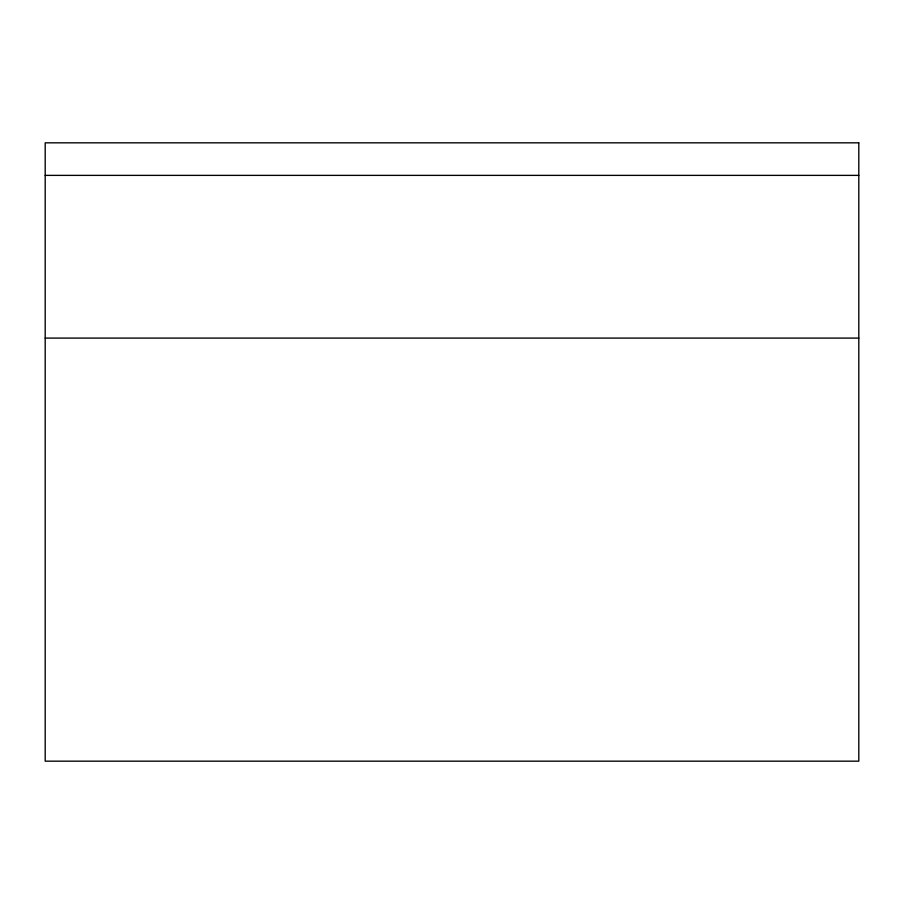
<?xml version="1.0" encoding="UTF-8"?>
<svg xmlns="http://www.w3.org/2000/svg" width="904" height="904" viewBox="0 0 904 904"><rect width="100%" height="100%" fill="white"/><g stroke="black" fill="none" stroke-linecap="round" stroke-linejoin="round"><path stroke-width="1.36" d="M45.2 175.376L858.8 175.376M45.2 338.096L858.8 338.096M858.8 142.832L45.2 142.832L45.2 761.168L858.8 761.168L858.8 142.832"/></g></svg>
